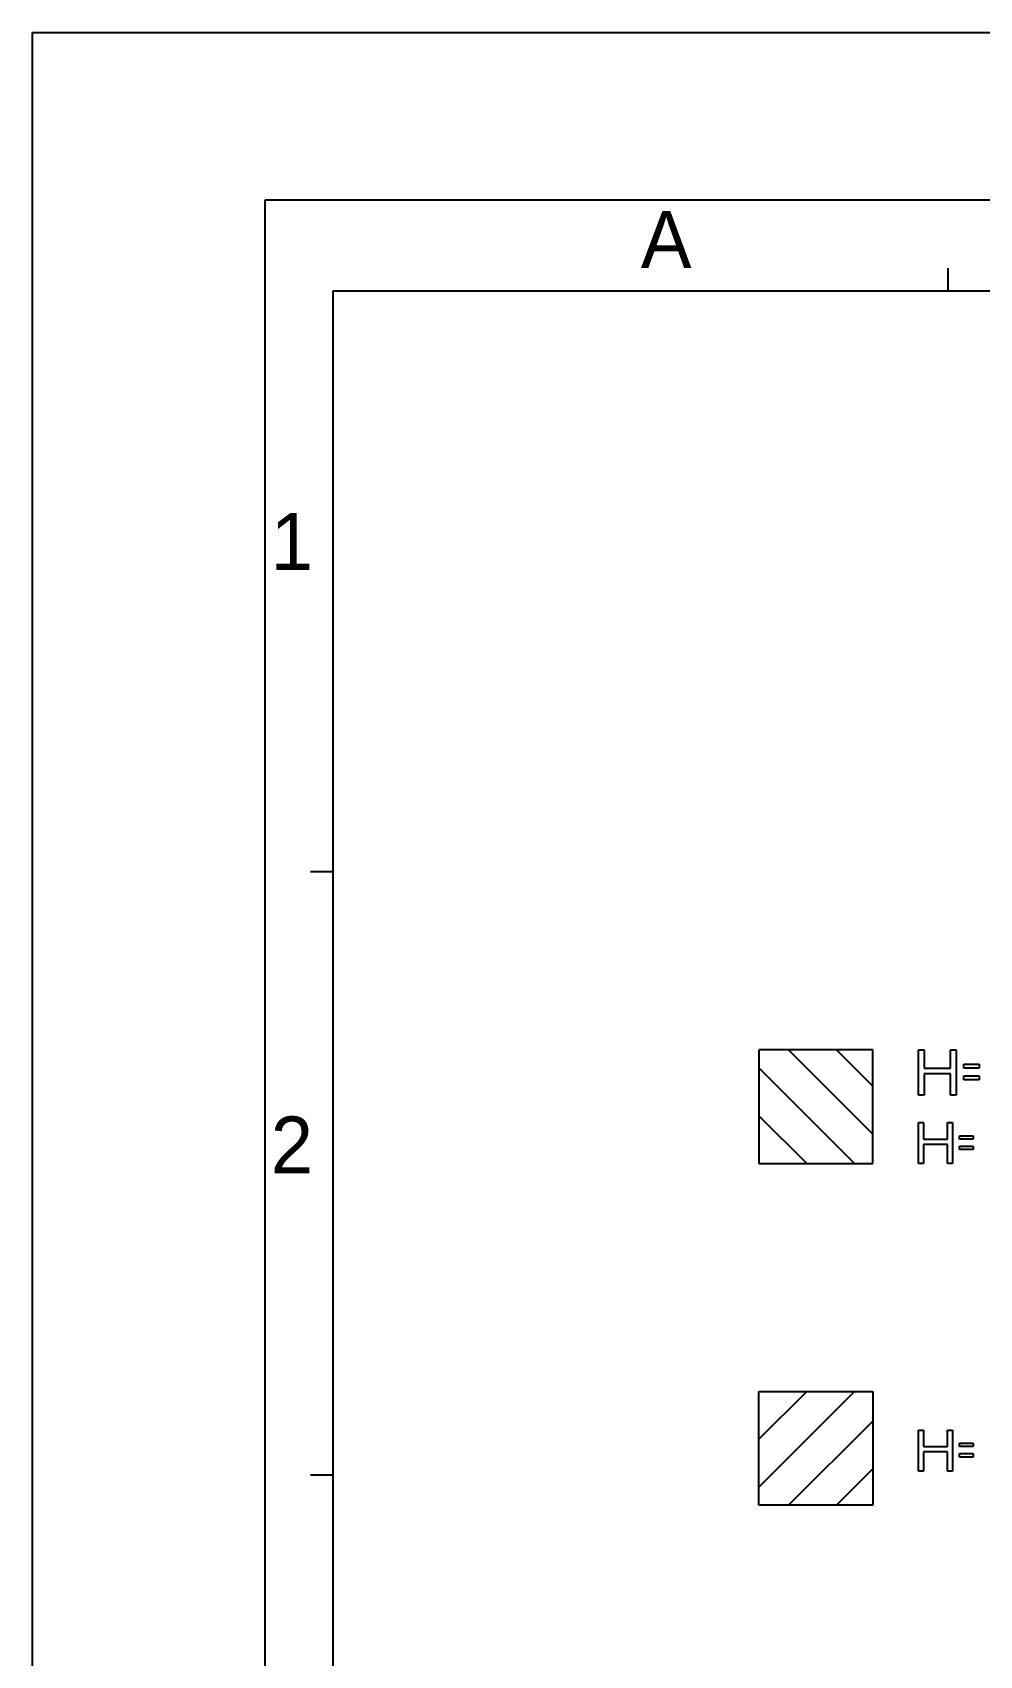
# Model space of a CAD drawing. Header units: millimetres. Extents: x 0 to 594, y 0 to 420.
# Drawn here: x 0 to 83.2, y 277.5 to 420 of the extents above; entities that cross this region are included whole.
import ezdxf

# ---------------------------------------------------------------- set-up
doc = ezdxf.new("R2010")
doc.units = ezdxf.units.MM
doc.header["$LTSCALE"] = 32.67
doc.layers.get('0').update_dxf_attribs({"linetype": 'CONTINUOUS'})
doc.layers.add('5_CURVES', color=7, linetype='CONTINUOUS')
doc.styles.add('TEXTSTYLE_2', font='txt')

msp = doc.modelspace()

# ---------------------------------------------------------------- linework, layer by layer
at = {"color": 7, "linetype": 'CONTINUOUS'}
for p, q in [((0, 0), (0, 420)), ((0, 420), (594, 420)), ((20.422, 20.309), (20.422, 405.309)), ((20.422, 405.309), (571.422, 405.309)), ((80.422, 397.309), (80.422, 399.309)), ((26.422, 28.309), (26.422, 397.309)), ((26.422, 397.309), (564.922, 397.309)), ((26.422, 346.309), (24.422, 346.309)), ((26.422, 293.309), (24.422, 293.309))]:
    msp.add_line(p, q, dxfattribs=at)
at = {"layer": '5_CURVES', "color": 7, "linetype": 'CONTINUOUS'}
for p, q in [((63.797, 330.671), (63.797, 320.671)), ((73.797, 330.671), (63.797, 330.671)), ((73.797, 323.271), (66.398, 330.671)), ((73.797, 327.471), (70.598, 330.671)), ((73.797, 320.671), (73.797, 330.671)), ((77.797, 326.671), (77.797, 330.671)), ((77.797, 330.671), (78.297, 330.671)), ((78.297, 330.671), (78.297, 329.054)), ((80.631, 329.054), (80.631, 330.671)), ((80.631, 330.671), (81.131, 330.671)), ((81.131, 330.671), (81.131, 326.671)), ((81.797, 329.054), (81.797, 329.394)), ((81.797, 329.394), (83.131, 329.394)), ((83.131, 329.394), (83.131, 329.054)), ((72.198, 320.671), (63.797, 329.071)), ((78.297, 329.054), (80.631, 329.054)), ((78.297, 328.543), (78.297, 326.671)), ((80.631, 328.543), (78.297, 328.543)), ((80.631, 326.671), (80.631, 328.543)), ((83.131, 329.054), (81.797, 329.054)), ((81.797, 328.032), (81.797, 328.373)), ((81.797, 328.373), (83.131, 328.373)), ((83.131, 328.032), (81.797, 328.032)), ((83.131, 328.373), (83.131, 328.032)), ((78.297, 326.671), (77.797, 326.671)), ((81.131, 326.671), (80.631, 326.671)), ((67.998, 320.671), (63.797, 324.871)), ((77.797, 320.671), (77.797, 324.281)), ((77.797, 324.281), (78.249, 324.281)), ((78.249, 324.281), (78.249, 322.821)), ((80.354, 322.821), (80.354, 324.281)), ((80.354, 324.281), (80.806, 324.281)), ((80.806, 324.281), (80.806, 320.671)), ((78.249, 322.821), (80.354, 322.821)), ((78.249, 322.36), (78.249, 320.671)), ((80.354, 322.36), (78.249, 322.36)), ((80.354, 320.671), (80.354, 322.36)), ((81.407, 322.821), (81.407, 323.128)), ((81.407, 323.128), (82.611, 323.128)), ((82.611, 322.821), (81.407, 322.821)), ((81.407, 321.899), (81.407, 322.207)), ((81.407, 322.207), (82.611, 322.207)), ((82.611, 323.128), (82.611, 322.821)), ((82.611, 322.207), (82.611, 321.899)), ((82.611, 321.899), (81.407, 321.899)), ((63.797, 320.671), (73.797, 320.671)), ((78.249, 320.671), (77.797, 320.671)), ((80.806, 320.671), (80.354, 320.671)), ((63.797, 296.47), (67.998, 300.671)), ((63.797, 292.27), (72.198, 300.671)), ((63.797, 290.671), (63.797, 300.671)), ((63.797, 300.671), (73.797, 300.671)), ((73.797, 300.671), (73.797, 290.671)), ((66.398, 290.671), (73.797, 298.07)), ((77.797, 293.671), (77.797, 297.281)), ((77.797, 297.281), (78.249, 297.281)), ((78.249, 297.281), (78.249, 295.821)), ((80.354, 295.821), (80.354, 297.281)), ((80.354, 297.281), (80.806, 297.281)), ((80.806, 297.281), (80.806, 293.671)), ((78.249, 295.821), (80.354, 295.821)), ((78.249, 295.36), (78.249, 293.671)), ((80.354, 295.36), (78.249, 295.36)), ((80.354, 293.671), (80.354, 295.36)), ((81.407, 295.821), (81.407, 296.128)), ((81.407, 296.128), (82.611, 296.128)), ((82.611, 295.821), (81.407, 295.821)), ((81.407, 294.899), (81.407, 295.207)), ((81.407, 295.207), (82.611, 295.207)), ((82.611, 296.128), (82.611, 295.821)), ((82.611, 295.207), (82.611, 294.899)), ((70.598, 290.671), (73.797, 293.87)), ((78.249, 293.671), (77.797, 293.671)), ((80.806, 293.671), (80.354, 293.671)), ((82.611, 294.899), (81.407, 294.899)), ((73.797, 290.671), (63.797, 290.671))]:
    msp.add_line(p, q, dxfattribs=at)

# ---------------------------------------------------------------- texts
at = {"color": 7, "linetype": 'CONTINUOUS', "char_height": 5, "width": 5, "attachment_point": 1, "line_spacing_factor": 0.9, "style": 'TEXTSTYLE_2'}
for s, insert in [('A', (53.422, 404.309)), ('1', (20.922, 377.809)), ('2', (20.922, 324.809))]:
    msp.add_mtext(s, dxfattribs=dict(at, insert=insert))

doc.saveas('drawing.dxf')
